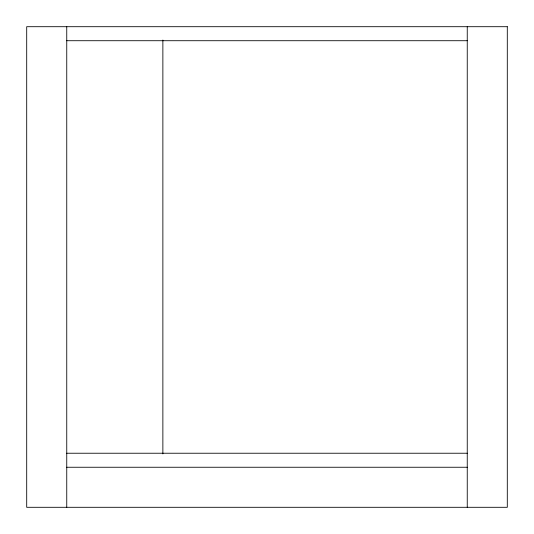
<?xml version="1.0" encoding="UTF-8"?>
<svg xmlns="http://www.w3.org/2000/svg" width="534" height="534" viewBox="0 0 534 534"><rect width="100%" height="100%" fill="white"/><g stroke="black" fill="none" stroke-linecap="round" stroke-linejoin="round"><path stroke-width="0.8" d="M66.75 40.718L467.25 40.718M66.75 453.233L467.25 453.233M66.75 467.25L467.25 467.25M467.25 26.7L467.25 507.3M162.87 40.05L162.87 453.9M66.75 26.7L66.75 507.3M507.3 26.7L26.7 26.7L26.7 507.3L507.3 507.3L507.3 26.7"/></g></svg>
